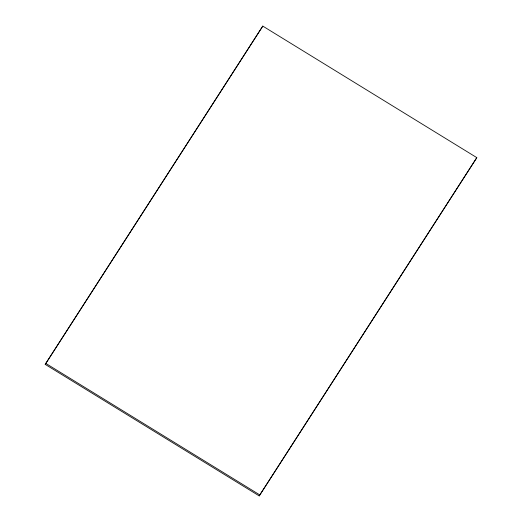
<?xml version="1.0" encoding="UTF-8"?>
<svg xmlns="http://www.w3.org/2000/svg" width="522" height="522" viewBox="0 0 522 522"><rect width="100%" height="100%" fill="white"/><g stroke="black" fill="none" stroke-linecap="round" stroke-linejoin="round"><path stroke-width="0.78" d="M45.205 364.376L262.788 26.1L476.795 157.624L476.234 158.61L259.212 495.9L45.205 364.376L262.788 26.1M259.212 495.9L476.795 157.624M45.766 363.39L259.773 494.908"/></g></svg>
